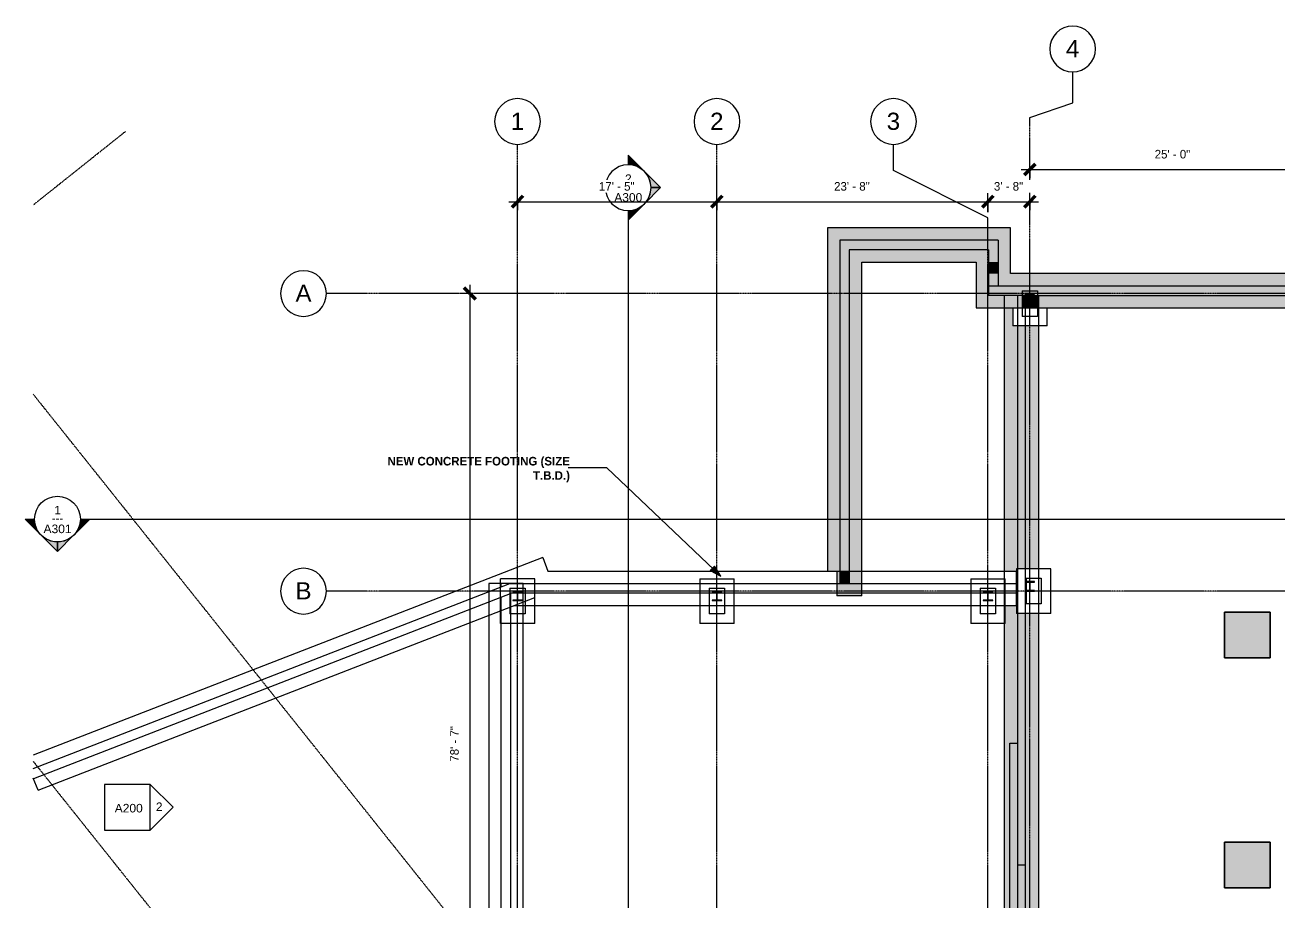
# Model space of a CAD drawing. Header units: inches. Extents: x -4066 to -1326, y 10241 to 12042.
# Drawn here: x -4066 to -2753, y 11124 to 12042 of the extents above; entities that cross this region are included whole.
import ezdxf

# ---------------------------------------------------------------- set-up
doc = ezdxf.new("R2010")
doc.units = ezdxf.units.IN
doc.header["$MEASUREMENT"] = 0
doc.linetypes.add('Double Dash 3_8_', pattern=[1, 0.375, -0.125, 0.125, -0.125, 0.125, -0.125])
doc.linetypes.add('Grid Line 1_2_', pattern=[0.875, 0.5, -0.125, 0.125, -0.125])
for name, color, linetype, lineweight in [('A-ANNO-DIMS', 211, 'Continuous', 9), ('A-ANNO-DIMS-96', 211, 'Continuous', 9), ('C-PROP-LINE', 91, 'Double Dash 3_8_', 9), ('G-ANNO-SYMB', 111, 'Continuous', 9), ('G-ANNO-TEXT', 231, 'Continuous', 9), ('S-COLS', 52, 'Continuous', 13), ('S-FNDN', 32, 'Continuous', 13), ('S-GRID', 1, 'Continuous', 9), ('S-GRID-IDEN', 1, 'Continuous', 9)]:
    doc.layers.add(name, color=color, linetype=linetype, lineweight=lineweight)
doc.styles.add('Arial', font='arial.ttf', dxfattribs={"height": 18})
doc.styles.add('Arial_1', font='arial.ttf', dxfattribs={"height": 9})
doc.styles.add('Century Gothic', font='ufonts.com_century-gothic.ttf', dxfattribs={"height": 9})
doc.styles.add('Century Gothic_B', font='GOTHICB.TTF', dxfattribs={"height": 9})
doc.dimstyles.new('OD__1_16__Tol__', dxfattribs={"dimscale": 12, "dimtxt": 9.397514, "dimasz": 1, "dimexe": 0.75, "dimexo": 0.5, "dimgap": 0.75, "dimtad": 1, "dimdec": 4, "dimrnd": 0.0625, "dimzin": 3, "dimdsep": 46, "dimlunit": 4, "dimtxsty": 'Century Gothic', "dimblk1": 'OBLIQUE', "dimblk2": 'OBLIQUE', "dimsah": 1, "dimcen": 0.09, "dimdle": 0.75, "dimazin": 0, "dimtfac": 1, "dimtdec": 4, "dimtix": 1, "dimtmove": 0, "dimatfit": 3, "dimfxl": 1, "dimtvp": 1, "dimtfill": 1, "dimfrac": 2, "dimtolj": 1, "dimtzin": 0, "dimarcsym": 2})

# ---------------------------------------------------------------- blocks, each defined once
blk = doc.blocks.new('W-Wide Flange-Column - W10X49-1597356-STRUCTURAL SCHEMATIC - 1ST FLOOR')
at = {"layer": 'S-COLS', "lineweight": 9}
h = blk.add_hatch(dxfattribs=at)
h.set_pattern_fill('FP_14', color=256, style=0, pattern_type=2)
h.set_pattern_definition([(45, (3341.203, -11443.53), (-9.503515, 9.503515), []), (45, (3341.203, -11429.13), (-9.503515, 9.503515), [])])
h.paths.add_polyline_path([(5, -5), (5, -4.4), (0.9, -4.4), (0.4, -4.2), (0.2, -3.7), (0.2, 3.7), (0.4, 4.2), (0.9, 4.4), (5, 4.4), (5, 5), (-5, 5), (-5, 4.4), (-0.9, 4.4), (-0.4, 4.2), (-0.2, 3.7), (-0.2, -3.7), (-0.4, -4.2), (-0.9, -4.4), (-5, -4.4), (-5, -5)], flags=0)
for p, q in [((5, 5), (-5, 5)), ((-5, 5), (-5, 4.4)), ((-5, 4.4), (-0.9, 4.4)), ((-0.2, 3.7), (-0.2, -3.7)), ((0.2, -3.7), (0.2, 3.7)), ((0.9, 4.4), (5, 4.4)), ((5, 4.4), (5, 5)), ((-0.9, -4.4), (-5, -4.4)), ((-5, -4.4), (-5, -5)), ((-5, -5), (5, -5)), ((5, -4.4), (0.9, -4.4)), ((5, -5), (5, -4.4))]:
    blk.add_line(p, q, dxfattribs=at)
for centre, start, end in [((-0.9, 3.7), 0, 90), ((0.9, 3.7), 90, 180), ((-0.9, -3.7), 270, 0), ((0.9, -3.7), 180, 270)]:
    blk.add_arc(centre, 0.691, start, end, dxfattribs=at)
blk = doc.blocks.new('W-Wide Flange-Column - W10X49-V7-STRUCTURAL SCHEMATIC - 1ST FLOOR')
at = {"layer": 'S-COLS', "lineweight": 9}
h = blk.add_hatch(dxfattribs=at)
h.set_pattern_fill('FP_15', color=256, style=0, pattern_type=2)
h.set_pattern_definition([(45, (3550.203, -11443.53), (-9.503515, 9.503515), []), (45, (3550.203, -11429.13), (-9.503515, 9.503515), [])])
h.paths.add_polyline_path([(-0.6, -5), (5, -5), (5, -4.4), (0.9, -4.4), (0.4, -4.2), (0.2, -3.7), (0.2, 3.7), (0.4, 4.2), (0.9, 4.4), (5, 4.4), (5, 5), (-5, 5), (-5, 4.4), (-0.9, 4.4), (-0.4, 4.2), (-0.2, 3.7), (-0.2, -3.7), (-0.4, -4.2), (-0.9, -4.4), (-5, -4.4), (-5, -5), (-3.7, -5)], flags=0)
for p, q in [((5, 5), (-5, 5)), ((-5, 5), (-5, 4.4)), ((-5, 4.4), (-0.9, 4.4)), ((-0.2, 3.7), (-0.2, -3.7)), ((0.2, -3.7), (0.2, 3.7)), ((0.9, 4.4), (5, 4.4)), ((5, 4.4), (5, 5)), ((-0.9, -4.4), (-5, -4.4)), ((-5, -4.4), (-5, -5)), ((-5, -5), (5, -5)), ((5, -4.4), (0.9, -4.4)), ((5, -5), (5, -4.4))]:
    blk.add_line(p, q, dxfattribs=at)
for centre, start, end in [((-0.9, 3.7), 0, 90), ((0.9, 3.7), 90, 180), ((-0.9, -3.7), 270, 0), ((0.9, -3.7), 180, 270)]:
    blk.add_arc(centre, 0.691, start, end, dxfattribs=at)
blk = doc.blocks.new('W-Wide Flange-Column - W10X49-V8-STRUCTURAL SCHEMATIC - 1ST FLOOR')
at = {"layer": 'S-COLS', "lineweight": 9}
h = blk.add_hatch(dxfattribs=at)
h.set_pattern_fill('FP_16', color=256, style=0, pattern_type=2)
h.set_pattern_definition([(45, (3057.203, -11443.53), (-9.503515, 9.503515), []), (45, (3057.203, -11429.13), (-9.503515, 9.503515), [])])
h.paths.add_polyline_path([(-5, -5), (5, -5), (5, -4.4), (0.9, -4.4), (0.4, -4.2), (0.2, -3.7), (0.2, 3.7), (0.4, 4.2), (0.9, 4.4), (5, 4.4), (5, 5), (-5, 5), (-5, 4.4), (-0.9, 4.4), (-0.4, 4.2), (-0.2, 3.7), (-0.2, -3.7), (-0.4, -4.2), (-0.9, -4.4), (-5, -4.4)], flags=0)
for p, q in [((5, 5), (-5, 5)), ((-5, 5), (-5, 4.4)), ((-5, 4.4), (-0.9, 4.4)), ((-0.2, 3.7), (-0.2, -3.7)), ((0.2, -3.7), (0.2, 3.7)), ((0.9, 4.4), (5, 4.4)), ((5, 4.4), (5, 5)), ((-0.9, -4.4), (-5, -4.4)), ((-5, -4.4), (-5, -5)), ((-5, -5), (5, -5)), ((5, -4.4), (0.9, -4.4)), ((5, -5), (5, -4.4))]:
    blk.add_line(p, q, dxfattribs=at)
for centre, start, end in [((-0.9, 3.7), 0, 90), ((0.9, 3.7), 90, 180), ((-0.9, -3.7), 270, 0), ((0.9, -3.7), 180, 270)]:
    blk.add_arc(centre, 0.691, start, end, dxfattribs=at)
blk = doc.blocks.new('W-Wide Flange-Column - W10X49-V19-STRUCTURAL SCHEMATIC - 1ST FLOOR')
at = {"layer": 'S-COLS', "lineweight": 9}
h = blk.add_hatch(dxfattribs=at)
h.set_pattern_fill('FP_29', color=256, style=0, pattern_type=2)
h.set_pattern_definition([(45, (3013.203, -11755.405), (-9.503515, 9.503515), []), (45, (3013.203, -11741.005), (-9.503515, 9.503515), [])])
h.paths.add_polyline_path([(5, -5), (5, -4.4), (0.9, -4.4), (0.4, -4.2), (0.2, -3.7), (0.2, 3.7), (0.4, 4.2), (0.9, 4.4), (5, 4.4), (5, 5), (-5, 5), (-5, 4.4), (-0.9, 4.4), (-0.4, 4.2), (-0.2, 3.7), (-0.2, -3.7), (-0.4, -4.2), (-0.9, -4.4), (-5, -4.4), (-5, -5)], flags=0)
for p, q in [((5, 5), (-5, 5)), ((-5, 5), (-5, 4.4)), ((-5, 4.4), (-0.9, 4.4)), ((-0.2, 3.7), (-0.2, -3.7)), ((0.2, -3.7), (0.2, 3.7)), ((0.9, 4.4), (5, 4.4)), ((5, 4.4), (5, 5)), ((-0.9, -4.4), (-5, -4.4)), ((-5, -4.4), (-5, -5)), ((-5, -5), (5, -5)), ((5, -4.4), (0.9, -4.4)), ((5, -5), (5, -4.4))]:
    blk.add_line(p, q, dxfattribs=at)
for centre, start, end in [((-0.9, 3.7), 0, 90), ((0.9, 3.7), 90, 180), ((-0.9, -3.7), 270, 0), ((0.9, -3.7), 180, 270)]:
    blk.add_arc(centre, 0.691, start, end, dxfattribs=at)
blk = doc.blocks.new('W-Wide Flange-Column - W10X49-1600812-STRUCTURAL SCHEMATIC - 1ST FLOOR')
at = {"layer": 'S-COLS', "lineweight": 9}
h = blk.add_hatch(dxfattribs=at)
h.set_pattern_fill('FP_30', color=256, style=0, pattern_type=2)
h.set_pattern_definition([(45, (3013.203, -11453.511), (-9.503515, 9.503515), []), (45, (3013.203, -11439.111), (-9.503515, 9.503515), [])])
h.paths.add_polyline_path([(5, -5), (5, -4.4), (0.9, -4.4), (0.4, -4.2), (0.2, -3.7), (0.2, 3.7), (0.4, 4.2), (0.9, 4.4), (5, 4.4), (5, 5), (-5, 5), (-5, 4.4), (-0.9, 4.4), (-0.4, 4.2), (-0.2, 3.7), (-0.2, -3.7), (-0.4, -4.2), (-0.9, -4.4), (-5, -4.4), (-5, -5), (0.7, -5)], flags=0)
for p, q in [((5, 5), (-5, 5)), ((-5, 5), (-5, 4.4)), ((-5, 4.4), (-0.9, 4.4)), ((-0.2, 3.7), (-0.2, -3.7)), ((0.2, -3.7), (0.2, 3.7)), ((0.9, 4.4), (5, 4.4)), ((5, 4.4), (5, 5)), ((-0.9, -4.4), (-5, -4.4)), ((-5, -4.4), (-5, -5)), ((-5, -5), (5, -5)), ((5, -4.4), (0.9, -4.4)), ((5, -5), (5, -4.4))]:
    blk.add_line(p, q, dxfattribs=at)
for centre, start, end in [((-0.9, 3.7), 0, 90), ((0.9, 3.7), 90, 180), ((-0.9, -3.7), 270, 0), ((0.9, -3.7), 180, 270)]:
    blk.add_arc(centre, 0.691, start, end, dxfattribs=at)
blk = doc.blocks.new('Family - ___-1416994-STRUCTURAL SCHEMATIC - 1ST FLOOR')
at = {"layer": 'C-PROP-LINE'}
blk.add_line((-4057.8, 11270), (-3305.6, 10327.3), dxfattribs=at)
blk = doc.blocks.new('Family - ___-1442676-STRUCTURAL SCHEMATIC - 1ST FLOOR')
at = {"layer": 'C-PROP-LINE'}
for p, q in [((-3961.2, 11930.2), (-4057.8, 11853.2)), ((-4057.8, 11654.8), (-2998.5, 10327.3))]:
    blk.add_line(p, q, dxfattribs=at)
blk = doc.blocks.new('Elevation - Detail Number-151647-STRUCTURAL SCHEMATIC - 1ST FLOOR')
at = {"layer": 'G-ANNO-SYMB'}
for p, q in [((0.25, 0.25), (-0.25, 0.25)), ((-0.25, 0.25), (-0.25, -0.25)), ((0.25, -0.25), (0.25, 0.25)), ((-0.25, -0.25), (0.25, -0.25))]:
    blk.add_line(p, q, dxfattribs=at)
blk = doc.blocks.new('Elevation - Detail Number-151370-STRUCTURAL SCHEMATIC - 1ST FLOOR')
at = {"layer": 'G-ANNO-SYMB'}
for p, q in [((0, 0.25), (-0.25, 0)), ((0.25, 0), (0, 0.25)), ((-0.25, 0), (0.25, 0))]:
    blk.add_line(p, q, dxfattribs=at)
blk = doc.blocks.new('Section - Section Head - Filled-22785-STRUCTURAL SCHEMATIC - 1ST FLOOR')
at = {"layer": 'G-ANNO-SYMB'}
h = blk.add_hatch(color=256, dxfattribs=at)
edge = h.paths.add_edge_path(flags=0)
edge.add_line((-0.427, 0.177), (-0.25, 0.354))
edge.add_line((-0.25, 0.354), (-0.25, 0.25))
edge.add_arc((-0.25, 0), 0.25, 90, 135)
h = blk.add_hatch(color=256, dxfattribs=at)
edge = h.paths.add_edge_path(flags=0)
edge.add_arc((-0.25, 0), 0.25, 45, 90)
edge.add_line((-0.25, 0.25), (-0.25, 0.354))
edge.add_line((-0.25, 0.354), (-0.073, 0.177))
h = blk.add_hatch(color=256, dxfattribs=at)
edge = h.paths.add_edge_path(flags=0)
edge.add_arc((-0.25, 0), 0.25, 137.9216, 180)
edge.add_line((-0.5, 0), (-0.604, 0))
edge.add_line((-0.604, 0), (-0.436, 0.168))
h = blk.add_hatch(color=256, dxfattribs=at)
edge = h.paths.add_edge_path(flags=0)
edge.add_line((-0.064, 0.168), (0.104, 0))
edge.add_line((0.104, 0), (0, 0))
edge.add_arc((-0.25, 0), 0.25, 0, 42.0784)
for p, q in [((-0.25, 0.354), (-0.427, 0.177)), ((-0.25, 0.25), (-0.25, 0.354)), ((-0.073, 0.177), (-0.25, 0.354)), ((-0.25, 0.354), (-0.25, 0.25)), ((-0.436, 0.168), (-0.604, 0)), ((0.104, 0), (-0.064, 0.168)), ((-0.604, 0), (-0.5, 0)), ((0, 0), (0.104, 0))]:
    blk.add_line(p, q, dxfattribs=at)
for start, end in [(360, 180), (137.9216, 180), (90, 135), (45, 90), (0, 42.0784), (180, 360)]:
    blk.add_arc((-0.25, 0), 0.25, start, end, dxfattribs=at)
blk = doc.blocks.new('Grid - Grid Head - Circle-50561-STRUCTURAL SCHEMATIC - 1ST FLOOR')
at = {"layer": 'S-GRID-IDEN'}
for start, end in [(360, 180), (180, 360)]:
    blk.add_arc((0, 0), 0.25, start, end, dxfattribs=at)
blk = doc.blocks.new('DIMBLOCK1-STRUCTURAL SCHEMATIC - 1ST FLOOR')
at = {"layer": 'A-ANNO-DIMS-96'}
for p, q in [((-3022.2, 11890.5), (-2713.2, 11890.5)), ((-3013.2, 11892.9), (-3013.2, 11881.5)), ((-3013.2, 11890.5), (-3013.2, 11892.9)), ((-2713.2, 11892.9), (-2713.2, 11881.5)), ((-2713.2, 11890.5), (-2713.2, 11892.9))]:
    blk.add_line(p, q, dxfattribs=at)
at = {"layer": 'A-ANNO-DIMS-96', "lineweight": 50}
for p, q in [((-3013.2, 11890.5), (-3019.2, 11884.5)), ((-3013.2, 11890.5), (-3007.2, 11896.5)), ((-2713.2, 11890.5), (-2719.2, 11884.5)), ((-2713.2, 11890.5), (-2707.2, 11896.5))]:
    blk.add_line(p, q, dxfattribs=at)
at = {"layer": 'A-ANNO-DIMS-96', "color": 0, "insert": (-2882.4, 11911), "char_height": 9, "width": 46.182, "attachment_point": 1, "line_spacing_factor": 0.984502, "style": 'Century Gothic', "bg_fill": 3, "box_fill_scale": 1.25, "bg_fill_color": 256, "bg_fill_true_color": 13158600, "bg_fill_transparency": 0}
blk.add_mtext('25\' - 0"', dxfattribs=at)
blk = doc.blocks.new('_Oblique')
at = {"color": 0, "linetype": 'ByBlock', "lineweight": -2}
blk.add_line((-0.5, -0.5), (0.5, 0.5), dxfattribs=at)
blk = doc.blocks.new('DIMBLOCK7-STRUCTURAL SCHEMATIC - 1ST FLOOR')
at = {"layer": 'A-ANNO-DIMS-96', "lineweight": 50}
for p, q in [((-3600.3, 11760.4), (-3606.3, 11766.4)), ((-3600.3, 11760.4), (-3594.3, 11754.4)), ((-3600.3, 10817.4), (-3606.3, 10823.4)), ((-3600.3, 10817.4), (-3594.3, 10811.4))]:
    blk.add_line(p, q, dxfattribs=at)
at = {"layer": 'A-ANNO-DIMS-96'}
for p, q in [((-3600.3, 11769.4), (-3600.3, 10817.4)), ((-3597.8, 11760.4), (-3609.3, 11760.4)), ((-3600.3, 11760.4), (-3597.8, 11760.4)), ((-3597.8, 10817.4), (-3609.3, 10817.4)), ((-3600.3, 10817.4), (-3597.8, 10817.4))]:
    blk.add_line(p, q, dxfattribs=at)
at = {"layer": 'A-ANNO-DIMS-96', "color": 0, "insert": (-3620.8, 11269.7), "char_height": 9, "width": 46.182, "attachment_point": 1, "rotation": 90, "line_spacing_factor": 0.984502, "style": 'Century Gothic', "bg_fill": 3, "box_fill_scale": 1.25, "bg_fill_color": 256, "bg_fill_true_color": 13158600, "bg_fill_transparency": 0}
blk.add_mtext('78\' - 7"', dxfattribs=at)
blk = doc.blocks.new('DIMBLOCK9-STRUCTURAL SCHEMATIC - 1ST FLOOR')
at = {"layer": 'A-ANNO-DIMS-96', "lineweight": 50}
for p, q in [((-3550.2, 11856.7), (-3544.2, 11862.7)), ((-3341.2, 11856.7), (-3335.2, 11862.7)), ((-3550.2, 11856.7), (-3556.2, 11850.7)), ((-3341.2, 11856.7), (-3347.2, 11850.7))]:
    blk.add_line(p, q, dxfattribs=at)
at = {"layer": 'A-ANNO-DIMS-96'}
for p, q in [((-3550.2, 11859.2), (-3550.2, 11847.7)), ((-3550.2, 11856.7), (-3550.2, 11859.2)), ((-3341.2, 11859.2), (-3341.2, 11847.7)), ((-3341.2, 11856.7), (-3341.2, 11859.2)), ((-3559.2, 11856.7), (-3341.2, 11856.7))]:
    blk.add_line(p, q, dxfattribs=at)
at = {"layer": 'A-ANNO-DIMS-96', "color": 0, "insert": (-3464.9, 11877.3), "char_height": 9, "width": 46.182, "attachment_point": 1, "line_spacing_factor": 0.984502, "style": 'Century Gothic', "bg_fill": 3, "box_fill_scale": 1.25, "bg_fill_color": 256, "bg_fill_true_color": 13158600, "bg_fill_transparency": 0}
blk.add_mtext('17\' - 5"', dxfattribs=at)
blk = doc.blocks.new('DIMBLOCK10-STRUCTURAL SCHEMATIC - 1ST FLOOR')
at = {"layer": 'A-ANNO-DIMS-96', "lineweight": 50}
for p, q in [((-3341.2, 11856.7), (-3335.2, 11862.7)), ((-3057.2, 11856.7), (-3051.2, 11862.7)), ((-3341.2, 11856.7), (-3347.2, 11850.7)), ((-3057.2, 11856.7), (-3063.2, 11850.7))]:
    blk.add_line(p, q, dxfattribs=at)
at = {"layer": 'A-ANNO-DIMS-96'}
for p, q in [((-3341.2, 11859.2), (-3341.2, 11847.7)), ((-3341.2, 11856.7), (-3341.2, 11859.2)), ((-3057.2, 11845.7), (-3057.2, 11865.7)), ((-3341.2, 11856.7), (-3057.2, 11856.7)), ((-3057.2, 11856.7), (-3057.2, 11845.7))]:
    blk.add_line(p, q, dxfattribs=at)
at = {"layer": 'A-ANNO-DIMS-96', "color": 0, "insert": (-3218.4, 11877.3), "char_height": 9, "width": 46.182, "attachment_point": 1, "line_spacing_factor": 0.984502, "style": 'Century Gothic', "bg_fill": 3, "box_fill_scale": 1.25, "bg_fill_color": 256, "bg_fill_true_color": 13158600, "bg_fill_transparency": 0}
blk.add_mtext('23\' - 8"', dxfattribs=at)
blk = doc.blocks.new('DIMBLOCK11-STRUCTURAL SCHEMATIC - 1ST FLOOR')
at = {"layer": 'A-ANNO-DIMS-96'}
for p, q in [((-3057.2, 11845.7), (-3057.2, 11865.7)), ((-3013.2, 11859.2), (-3013.2, 11847.7)), ((-3013.2, 11856.7), (-3013.2, 11859.2)), ((-3057.2, 11856.7), (-3004.2, 11856.7)), ((-3057.2, 11856.7), (-3057.2, 11845.7))]:
    blk.add_line(p, q, dxfattribs=at)
at = {"layer": 'A-ANNO-DIMS-96', "lineweight": 50}
for p, q in [((-3057.2, 11856.7), (-3051.2, 11862.7)), ((-3013.2, 11856.7), (-3007.2, 11862.7)), ((-3057.2, 11856.7), (-3063.2, 11850.7)), ((-3013.2, 11856.7), (-3019.2, 11850.7))]:
    blk.add_line(p, q, dxfattribs=at)
at = {"layer": 'A-ANNO-DIMS-96', "color": 0, "insert": (-3050.9, 11877.3), "char_height": 9, "width": 37.769, "attachment_point": 1, "line_spacing_factor": 0.984502, "style": 'Century Gothic', "bg_fill": 3, "box_fill_scale": 1.25, "bg_fill_color": 256, "bg_fill_true_color": 13158600, "bg_fill_transparency": 0}
blk.add_mtext('3\' - 8"', dxfattribs=at)

msp = doc.modelspace()

# ---------------------------------------------------------------- hatches: boundary and pattern name
at = {"layer": 'G-ANNO-TEXT'}
msp.add_hatch(color=256, dxfattribs=at).paths.add_polyline_path([(-3337.2518, 11464.07144), (-3343.7299, 11474.67205), (-3348.16231, 11470.01279)], flags=0)
at = {"layer": 'S-FNDN', "transparency": 33554534}
h = msp.add_hatch(color=254, dxfattribs=at)
h.paths.add_polyline_path([(-3215.45325, 11443.39539), (-3189.45325, 11443.39539), (-3189.45325, 11446.39539), (-3215.45325, 11446.39539)], flags=0)
h.paths.add_polyline_path([(-3202.45325, 11456.39539), (-3189.45325, 11456.39539), (-3189.45325, 11806.39539), (-3202.45325, 11806.39539), (-3202.45325, 11462.38291)], flags=0)
h.paths.add_polyline_path([(-3215.45325, 11456.39539), (-3212.45325, 11456.39539), (-3212.45325, 11816.39539), (-3189.45325, 11816.39539), (-3189.45325, 11829.39539), (-3225.45325, 11829.39539), (-3225.45325, 11469.39539), (-3215.45325, 11469.39539), (-3215.45325, 11461.86568)], flags=0)
h = msp.add_hatch(color=7, dxfattribs=at)
h.paths.add_polyline_path([(-3087.76751, 11793.39539), (-3056.58153, 11793.39539), (-3056.58153, 11806.39539), (-3189.45325, 11806.39539), (-3189.45325, 11793.39539)], flags=0)
h.paths.add_polyline_path([(-3069.58153, 11816.39539), (-3046.58153, 11816.39539), (-3046.58153, 11829.39539), (-3189.45325, 11829.39539), (-3189.45325, 11816.39539), (-3087.76751, 11816.39539)], flags=0)
at = {"layer": 'S-FNDN', "lineweight": 9, "transparency": 33554534}
h = msp.add_hatch(color=254, dxfattribs=at)
h.paths.add_polyline_path([(-3056.58153, 11781.39539), (-3056.58153, 11793.39539), (-3069.58153, 11793.39539), (-3069.58153, 11781.39539)], flags=0)
h.paths.add_polyline_path([(-3033.58153, 11781.39539), (-3033.58153, 11829.39539), (-3046.58153, 11829.39539), (-3046.58153, 11781.39539)], flags=0)
at = {"layer": 'S-FNDN', "transparency": 33554534}
for color, points in [(254, [(-3212.45325, 11469.39539), (-3202.45325, 11469.39539), (-3202.45325, 11806.39539), (-3189.45325, 11806.39539), (-3189.45325, 11816.39539), (-3212.45325, 11816.39539), (-3212.45325, 11506.78001)]), (7, [(-3056.58153, 11793.39539), (-3046.58153, 11793.39539), (-3046.58153, 11816.39539), (-3189.45325, 11816.39539), (-3189.45325, 11806.39539), (-3056.58153, 11806.39539), (-3056.58153, 11802.62616)]), (254, [(-2421.20326, 11758.39539), (-2421.20326, 11763.39539), (-2405.20326, 11763.39539), (-2405.20326, 11758.39539), (-2121.20326, 11758.39539), (-2121.20326, 11763.39539), (-2105.20326, 11763.39539), (-2105.20326, 11758.39539), (-1821.20326, 11758.39539), (-1821.20326, 11763.39539), (-1805.20326, 11763.39539), (-1805.20326, 11758.39539), (-1625.20326, 11758.39539), (-1625.20326, 11763.39539), (-1609.20326, 11763.39539), (-1609.20326, 11758.39539), (-1599.64075, 11758.39539), (-1599.64075, 11768.39539), (-3046.58153, 11768.39539), (-3046.58153, 11781.39539), (-3056.58153, 11781.39539), (-3056.58153, 11758.39539), (-3021.20326, 11758.39539), (-3021.20326, 11763.39539), (-3005.20326, 11763.39539), (-3005.20326, 11758.39539), (-2721.20326, 11758.39539), (-2721.20326, 11763.39539), (-2705.20326, 11763.39539), (-2705.20326, 11758.39539), (-2431.20326, 11758.39539)]), (254, [(-3021.20326, 11745.39539), (-3018.20325, 11745.39539), (-3018.20325, 11758.39539), (-3021.20326, 11758.39539), (-3021.20326, 11750.12902)]), (254, [(-3005.20326, 11754.7757), (-3005.20326, 11758.39539), (-3009.06208, 11758.39539)]), (254, [(-3202.45325, 11456.39539), (-3202.45325, 11469.39539), (-3212.45325, 11469.39539), (-3212.45325, 11456.39539)]), (254, [(-3189.45325, 11446.39539), (-3189.45325, 11456.39539), (-3215.45325, 11456.39539), (-3215.45325, 11446.39539), (-3192.45325, 11446.39539)]), (254, [(-2761.20325, 11378.39539), (-2761.20325, 11426.39539), (-2809.20325, 11426.39539), (-2809.20325, 11378.39539), (-2764.43351, 11378.39539)]), (254, [(-2809.20325, 11137.39539), (-2761.20325, 11137.39539), (-2761.20325, 11185.39539), (-2809.20325, 11185.39539), (-2809.20325, 11161.39539)])]:
    msp.add_hatch(color=color, dxfattribs=at).paths.add_polyline_path(points, flags=0)
at = {"layer": 'S-FNDN', "lineweight": 9, "transparency": 33554534}
msp.add_hatch(color=254, dxfattribs=at).paths.add_polyline_path([(-3046.58153, 11781.39539), (-3046.58153, 11793.39539), (-3056.58153, 11793.39539), (-3056.58153, 11781.39539), (-3050.91487, 11781.39539)], flags=0)
at = {"layer": 'S-FNDN', "transparency": 33554534}
h = msp.add_hatch(color=254, dxfattribs=at)
h.paths.add_polyline_path([(-3069.58153, 11745.39539), (-3040.20325, 11745.39539), (-3040.20325, 11758.39539), (-3056.58153, 11758.39539), (-3056.58153, 11781.39539), (-3069.58153, 11781.39539), (-3069.58153, 11768.39539)], flags=0)
h.paths.add_polyline_path([(-2395.20326, 11745.39539), (-2121.20326, 11745.39539), (-2121.20326, 11758.39539), (-2405.20326, 11758.39539), (-2405.20326, 11745.39539)], flags=0)
h.paths.add_polyline_path([(-2431.20326, 11745.39539), (-2421.20326, 11745.39539), (-2421.20326, 11758.39539), (-2705.20326, 11758.39539), (-2705.20326, 11745.39539), (-2441.09951, 11745.39539)], flags=0)
h.paths.add_polyline_path([(-3004.20325, 11745.39539), (-2721.20326, 11745.39539), (-2721.20326, 11758.39539), (-3004.20325, 11758.39539), (-3004.20325, 11753.83766)], flags=0)
h.paths.add_polyline_path([(-1821.20326, 11745.39539), (-1821.20326, 11758.39539), (-2105.20326, 11758.39539), (-2105.20326, 11745.39539), (-1831.20326, 11745.39539)], flags=0)
h.paths.add_polyline_path([(-1805.20326, 11745.39539), (-1625.20326, 11745.39539), (-1625.20326, 11758.39539), (-1805.20326, 11758.39539), (-1805.20326, 11749.31581)], flags=0)
h.paths.add_polyline_path([(-1599.64075, 11745.39539), (-1599.64075, 11758.39539), (-1609.20326, 11758.39539), (-1609.20326, 11745.39539)], flags=0)
h.paths.add_polyline_path([(-2441.09951, 11768.39539), (-1599.64075, 11768.39539), (-1599.64075, 11774.14539), (-1592.45325, 11774.14539), (-1592.45325, 11781.39539), (-3046.58153, 11781.39539), (-3046.58153, 11768.39539), (-2695.20326, 11768.39539)], flags=0)
h = msp.add_hatch(color=254, dxfattribs=at)
h.paths.add_polyline_path([(-3005.20326, 11745.39539), (-3004.20325, 11745.39539), (-3004.20325, 11758.39539), (-3005.20326, 11758.39539), (-3005.20326, 11754.7757)], flags=0)
h.paths.add_polyline_path([(-3040.20325, 11745.39539), (-3026.20325, 11745.39539), (-3026.20325, 11758.39539), (-3040.20325, 11758.39539)], flags=0)
h.paths.add_polyline_path([(-1592.45325, 11745.39539), (-1592.45325, 11758.39539), (-1599.64075, 11758.39539), (-1599.64075, 11745.39539), (-1599.20326, 11745.39539)], flags=0)
h.paths.add_polyline_path([(-1599.20326, 11768.39539), (-1592.45325, 11768.39539), (-1592.45325, 11774.14539), (-1599.64075, 11774.14539), (-1599.64075, 11768.39539)], flags=0)
h = msp.add_hatch(color=254, dxfattribs=at)
h.paths.add_polyline_path([(-3026.20325, 11745.39539), (-3021.20326, 11745.39539), (-3021.20326, 11758.39539), (-3026.20325, 11758.39539)], flags=0)
h.paths.add_polyline_path([(-1599.20326, 11758.39539), (-1592.45325, 11758.39539), (-1592.45325, 11768.39539), (-1599.64075, 11768.39539), (-1599.64075, 11758.39539)], flags=0)
h = msp.add_hatch(color=254, dxfattribs=at)
h.paths.add_polyline_path([(-3009.06208, 11758.39539), (-3010.59871, 11759.8368), (-3012.34193, 11759.8368), (-3012.83082, 11759.63429), (-3013.03333, 11759.14539), (-3013.03333, 11758.39539), (-3012.34193, 11758.39539)], flags=0)
h.paths.add_polyline_path([(-3021.20326, 11758.39539), (-3013.37318, 11758.39539), (-3013.37318, 11759.14539), (-3013.57568, 11759.63429), (-3014.06458, 11759.8368), (-3018.20325, 11759.8368), (-3018.20325, 11760.39539), (-3011.19421, 11760.39539), (-3014.3924, 11763.39539), (-3021.20326, 11763.39539), (-3021.20326, 11759.8368)], flags=0)
h.paths.add_polyline_path([(-1609.20326, 11758.39539), (-1609.20326, 11763.39539), (-1613.82825, 11763.39539), (-1617.39075, 11760.39539), (-1612.20325, 11760.39539), (-1612.20325, 11759.8368), (-1616.34193, 11759.8368), (-1616.83082, 11759.63429), (-1617.03333, 11759.14539), (-1617.03333, 11758.39539), (-1612.20325, 11758.39539)], flags=0)
h.paths.add_polyline_path([(-1619.76576, 11758.39539), (-1617.37318, 11758.39539), (-1617.37318, 11759.14539), (-1617.57568, 11759.63429), (-1618.06458, 11759.82796), (-1618.87513, 11759.14539)], flags=0)
h = msp.add_hatch(color=254, dxfattribs=at)
h.paths.add_polyline_path([(-3005.20326, 11745.39539), (-3005.20326, 11754.7757), (-3009.06208, 11758.39539), (-3013.03333, 11758.39539), (-3013.03333, 11751.66492), (-3012.83082, 11751.17602), (-3012.34193, 11750.97352), (-3008.20325, 11750.97352), (-3008.20325, 11750.41492), (-3018.20325, 11750.41492), (-3018.20325, 11745.39539), (-3008.20325, 11745.39539)], flags=0)
h.paths.add_polyline_path([(-3014.06458, 11750.97352), (-3013.57568, 11751.17602), (-3013.37318, 11751.66492), (-3013.37318, 11758.39539), (-3018.20325, 11758.39539), (-3018.20325, 11750.97352)], flags=0)
h = msp.add_hatch(color=254, dxfattribs=at)
h.paths.add_polyline_path([(-2118.20325, 11758.39539), (-2113.37318, 11758.39539), (-2113.37318, 11759.14539), (-2113.57568, 11759.63429), (-2114.06458, 11759.8368), (-2118.20325, 11759.8368), (-2118.20325, 11760.39539), (-2108.20325, 11760.39539), (-2108.20325, 11759.8368), (-2112.34193, 11759.8368), (-2112.83082, 11759.63429), (-2113.03333, 11759.14539), (-2113.03333, 11758.39539), (-2105.20326, 11758.40068), (-2105.20326, 11763.39539), (-2121.20326, 11763.39539), (-2121.20326, 11758.39539)], flags=0)
h.paths.add_polyline_path([(-3008.20325, 11758.39539), (-3005.20326, 11758.39539), (-3005.20326, 11763.39539), (-3014.3924, 11763.39539), (-3011.19421, 11760.39539), (-3008.20325, 11760.39539), (-3008.20325, 11759.8368), (-3010.59871, 11759.8368), (-3009.06208, 11758.39539)], flags=0)
h.paths.add_polyline_path([(-2721.20326, 11758.39539), (-2713.37318, 11758.39539), (-2713.37318, 11759.14539), (-2713.57568, 11759.63429), (-2714.06458, 11759.8368), (-2718.20325, 11759.8368), (-2718.20325, 11760.39539), (-2708.20325, 11760.39539), (-2708.20325, 11759.8368), (-2712.34193, 11759.8368), (-2712.83082, 11759.63429), (-2713.03333, 11759.14539), (-2713.03333, 11758.39539), (-2705.20326, 11758.39539), (-2705.20326, 11763.39539), (-2721.20326, 11763.39539), (-2721.20326, 11759.8368)], flags=0)
h.paths.add_polyline_path([(-1619.76576, 11758.39539), (-1618.06458, 11759.8368), (-1622.20325, 11759.8368), (-1622.20325, 11760.39539), (-1617.39075, 11760.39539), (-1613.82825, 11763.39539), (-1625.20326, 11763.39539), (-1625.20326, 11758.39539), (-1622.20325, 11758.39539)], flags=0)
h.paths.add_polyline_path([(-2421.20326, 11758.39539), (-2413.37318, 11758.39539), (-2413.37318, 11759.14539), (-2413.57568, 11759.63429), (-2414.06458, 11759.8368), (-2418.20325, 11759.8368), (-2418.20325, 11760.39539), (-2408.20325, 11760.39539), (-2408.20325, 11759.8368), (-2412.34193, 11759.8368), (-2412.83082, 11759.63429), (-2413.03333, 11759.14539), (-2413.03333, 11758.39539), (-2405.20326, 11758.39539), (-2405.20326, 11763.39539), (-2421.20326, 11763.39539), (-2421.20326, 11759.8368)], flags=0)
h.paths.add_polyline_path([(-1821.20326, 11758.39539), (-1813.37318, 11758.39539), (-1813.37318, 11759.14539), (-1813.57568, 11759.63429), (-1814.06458, 11759.8368), (-1818.20325, 11759.8368), (-1818.20325, 11760.39539), (-1808.20325, 11760.39539), (-1808.20325, 11759.8368), (-1812.34193, 11759.8368), (-1812.83082, 11759.63429), (-1813.03333, 11759.14539), (-1813.03333, 11758.39539), (-1805.20326, 11758.39539), (-1805.20326, 11763.39539), (-1821.20326, 11763.39539), (-1821.20326, 11759.8368)], flags=0)
h = msp.add_hatch(color=7, dxfattribs=at)
h.paths.add_polyline_path([(-3004.20325, 11161.39539), (-3004.20325, 11425.08053), (-3018.20325, 11425.08053), (-3018.20325, 11161.39539)], flags=0)
h.paths.add_polyline_path([(-3040.20325, 11161.39539), (-3034.20325, 11161.39539), (-3034.20325, 11289.20789), (-3026.20325, 11289.20789), (-3026.20325, 11425.08053), (-3027.20326, 11425.08053), (-3027.20326, 11433.39539), (-3039.20326, 11433.39539), (-3039.20326, 11414.64066), (-3040.20325, 11414.64066), (-3040.20325, 11289.20789)], flags=0)
h.paths.add_polyline_path([(-3027.20326, 11469.39539), (-3027.20326, 11471.96025), (-3026.20325, 11471.96025), (-3026.20325, 11726.51566), (-3031.20326, 11726.51566), (-3031.20326, 11745.39539), (-3040.20325, 11745.39539), (-3040.20325, 11469.39539)], flags=0)
h.paths.add_polyline_path([(-3017.20326, 11471.96025), (-3004.20325, 11471.96025), (-3004.20325, 11726.51566), (-3018.20325, 11726.51566), (-3018.20325, 11471.96025)], flags=0)
h = msp.add_hatch(color=7, dxfattribs=at)
h.paths.add_polyline_path([(-3034.20325, 11161.39539), (-3018.20325, 11161.39539), (-3018.20325, 11425.08053), (-3026.20325, 11425.08053), (-3026.20325, 11289.20789), (-3034.20325, 11289.20789)], flags=0)
h.paths.add_polyline_path([(-3026.20325, 11471.96025), (-3018.20325, 11471.96025), (-3018.20325, 11726.51566), (-3026.20325, 11726.51566), (-3026.20325, 11479.41356)], flags=0)
h = msp.add_hatch(color=7, dxfattribs=at)
h.paths.add_polyline_path([(-3039.20326, 10832.39539), (-3034.20325, 10832.39539), (-3034.20325, 11161.39539), (-3040.20325, 11161.39539), (-3040.20325, 10851.58958), (-3039.20326, 10851.58958), (-3039.20326, 10836.56206)], flags=0)
h.paths.add_polyline_path([(-3017.20326, 10851.58958), (-3004.20325, 10851.58958), (-3004.20325, 11161.39539), (-3018.20325, 11161.39539), (-3018.20325, 10851.58958)], flags=0)
h = msp.add_hatch(color=7, dxfattribs=at)
h.paths.add_polyline_path([(-3027.20326, 10807.39539), (-3027.20326, 10814.39539), (-3034.20325, 10814.39539), (-3034.17831, 10807.39539), (-3033.82825, 10807.39539)], flags=0)
h.paths.add_polyline_path([(-3034.20325, 10819.39539), (-3027.20326, 10819.39539), (-3027.20326, 10851.58958), (-3018.20325, 10851.58958), (-3018.20325, 11161.39539), (-3034.20325, 11161.39539), (-3034.20325, 10828.22731)], flags=0)

# ---------------------------------------------------------------- linework, layer by layer
at = {"layer": 'G-ANNO-SYMB'}
for p, q in [((-3434.23256, 11847.41172), (-3434.23256, 10300.08503)), ((-4008.43211, 11523.97754), (-1530.35451, 11523.97754))]:
    msp.add_line(p, q, dxfattribs=at)
at = {"layer": 'G-ANNO-TEXT'}
for p, q in [((-3456.69475, 11577.69877), (-3497.02529, 11577.69877)), ((-3337.2518, 11464.07144), (-3456.69475, 11577.69877)), ((-3343.7299, 11474.67205), (-3348.16231, 11470.01279)), ((-3348.16231, 11470.01279), (-3337.2518, 11464.07144)), ((-3337.2518, 11464.07144), (-3343.7299, 11474.67205))]:
    msp.add_line(p, q, dxfattribs=at)
at = {"layer": 'S-FNDN', "lineweight": 9}
for p, q in [((-3225.45325, 11829.39539), (-3225.45325, 11469.39539)), ((-3033.58153, 11829.39539), (-3225.45325, 11829.39539)), ((-3033.58153, 11781.39539), (-3033.58153, 11829.39539)), ((-3212.45325, 11816.39539), (-3212.45325, 11456.39539)), ((-3046.58153, 11816.39539), (-3212.45325, 11816.39539)), ((-3202.45325, 11806.39539), (-3202.45325, 11456.39539)), ((-3056.58153, 11806.39539), (-3202.45325, 11806.39539)), ((-3056.58153, 11806.39539), (-3056.58153, 11758.39539)), ((-3046.58153, 11816.39539), (-3046.58153, 11768.39539)), ((-3189.45325, 11443.39539), (-3189.45325, 11793.39539)), ((-3189.45325, 11793.39539), (-3069.58153, 11793.39539)), ((-3069.58153, 11793.39539), (-3069.58153, 11745.39539)), ((-1592.45325, 11781.39539), (-3033.58153, 11781.39539)), ((-3056.58153, 11768.39539), (-1592.45325, 11768.39539)), ((-3013.37318, 11758.39539), (-3056.58153, 11758.39539)), ((-3040.20325, 11758.39539), (-3040.20325, 10832.39539)), ((-3026.20325, 11758.39539), (-3026.20325, 10806.22147)), ((-3021.20326, 11763.39539), (-3021.20326, 11736.51566)), ((-3021.20326, 11763.39539), (-3005.20326, 11763.39539)), ((-3018.20325, 11758.39539), (-3018.20325, 10807.39539)), ((-3018.20325, 11758.39539), (-3018.20325, 11750.97352)), ((-3013.03333, 11758.39539), (-2713.37318, 11758.39539)), ((-3005.20326, 11763.39539), (-3005.20326, 11736.51566)), ((-3004.20325, 11758.39539), (-3004.20325, 10807.39539)), ((-3069.58153, 11745.39539), (-2995.20326, 11745.39539)), ((-3031.20326, 11745.39539), (-3031.20326, 11726.51566)), ((-3005.20326, 11745.39539), (-2121.20326, 11745.39539)), ((-2995.20326, 11726.51566), (-2995.20326, 11745.39539)), ((-3005.20326, 11736.51566), (-3021.20326, 11736.51566)), ((-2995.20326, 11726.51566), (-3031.20326, 11726.51566)), ((-3523.8497, 11483.67315), (-4057.76951, 11276.37145)), ((-3523.8497, 11483.67315), (-3518.30617, 11469.39539)), ((-3518.30617, 11469.39539), (-3026.20325, 11469.39539)), ((-3215.45325, 11469.39539), (-3215.45325, 11443.39539)), ((-2991.20326, 11471.96025), (-3027.20326, 11471.96025)), ((-3027.20326, 11471.96025), (-3027.20326, 11469.39539)), ((-3027.20326, 11433.42989), (-3027.20326, 11469.3556)), ((-2991.20326, 11425.08053), (-2991.20326, 11471.96025)), ((-4057.76951, 11262.42596), (-3558.18789, 11456.39539)), ((-3544.20325, 11456.52039), (-3580.20325, 11456.52039)), ((-3580.20325, 11456.52039), (-3580.20325, 11051.13562)), ((-3532.20326, 11461.52039), (-3568.20326, 11461.52039)), ((-3568.20326, 11414.64066), (-3568.20326, 11461.52039)), ((-3567.20325, 11452.89505), (-3567.20325, 11456.52039)), ((-3558.20326, 11451.52039), (-3558.20326, 11424.64066)), ((-3558.20326, 11451.52039), (-3542.20326, 11451.52039)), ((-3558.18789, 11456.39539), (-3026.20325, 11456.39539)), ((-3557.20325, 11456.39539), (-3557.20325, 11456.52039)), ((-3544.20325, 11087.13562), (-3544.20325, 11456.52039)), ((-3542.20326, 11451.52039), (-3542.20326, 11424.64066)), ((-3532.20326, 11414.64066), (-3532.20326, 11461.52039)), ((-3359.20326, 11461.52039), (-3323.20326, 11461.52039)), ((-3359.20326, 11461.52039), (-3359.20326, 11414.64066)), ((-3349.20326, 11451.52039), (-3349.20326, 11424.64066)), ((-3349.20326, 11451.52039), (-3333.20326, 11451.52039)), ((-3333.20326, 11451.52039), (-3333.20326, 11424.64066)), ((-3323.20326, 11414.64066), (-3323.20326, 11461.52039)), ((-3075.20326, 11461.52039), (-3039.20326, 11461.52039)), ((-3075.20326, 11461.52039), (-3075.20326, 11414.64066)), ((-3065.20326, 11451.52039), (-3065.20326, 11424.64066)), ((-3065.20326, 11451.52039), (-3049.20326, 11451.52039)), ((-3049.20326, 11451.52039), (-3049.20326, 11424.64066)), ((-3039.20326, 11414.64066), (-3039.20326, 11461.52039)), ((-3017.20326, 11461.96025), (-3017.20326, 11458.50086)), ((-3017.20326, 11461.96025), (-3001.20326, 11461.96025)), ((-3017.20326, 11457.94227), (-3017.20326, 11449.07898)), ((-3001.20326, 11461.96025), (-3001.20326, 11435.08053)), ((-3556.31469, 11446.39539), (-4057.49503, 11251.80523)), ((-4052.78981, 11239.68662), (-3532.20326, 11441.8115)), ((-3567.20325, 11064.13562), (-3567.20325, 11442.16775)), ((-3557.20325, 11074.13562), (-3557.20325, 11446.39539)), ((-3550.37318, 11446.39539), (-3557.20325, 11446.39539)), ((-3341.37318, 11446.39539), (-3550.03333, 11446.39539)), ((-3057.37318, 11446.39539), (-3341.03333, 11446.39539)), ((-3189.45325, 11443.39539), (-3215.45325, 11443.39539)), ((-3026.20325, 11446.39539), (-3057.03333, 11446.39539)), ((-3017.20326, 11448.52039), (-3017.20326, 11435.08053)), ((-3542.20326, 11424.64066), (-3558.20326, 11424.64066)), ((-3553.87953, 11433.39539), (-3359.20326, 11433.39539)), ((-3359.20326, 11433.39539), (-3040.20325, 11433.39539)), ((-3359.20326, 11433.39539), (-3026.20325, 11433.39539)), ((-3333.20326, 11424.64066), (-3349.20326, 11424.64066)), ((-3049.20326, 11424.64066), (-3065.20326, 11424.64066)), ((-3027.20326, 11433.39539), (-3027.20326, 11425.08053)), ((-2991.20326, 11425.08053), (-3027.20326, 11425.08053)), ((-3001.20326, 11435.08053), (-3017.20326, 11435.08053)), ((-2761.20325, 11426.39539), (-2809.20325, 11426.39539)), ((-2809.20325, 11426.39539), (-2809.20325, 11378.39539)), ((-2809.20325, 11378.39539), (-2809.20325, 11426.39539)), ((-2809.20325, 11426.39539), (-2761.20325, 11426.39539)), ((-2761.20325, 11378.39539), (-2761.20325, 11426.39539)), ((-2761.20325, 11426.39539), (-2761.20325, 11378.39539)), ((-3532.20326, 11414.64066), (-3568.20326, 11414.64066)), ((-3323.20326, 11414.64066), (-3359.20326, 11414.64066)), ((-3039.20326, 11414.64066), (-3075.20326, 11414.64066)), ((-2809.20325, 11378.39539), (-2761.20325, 11378.39539)), ((-2761.20325, 11378.39539), (-2809.20325, 11378.39539)), ((-3034.20325, 10805.9311), (-3034.20325, 11289.20789)), ((-3034.20325, 11289.20789), (-3026.20325, 11289.20789)), ((-4052.78981, 11239.68662), (-4057.76951, 11252.51217)), ((-2761.20325, 11185.39539), (-2809.20325, 11185.39539)), ((-2809.20325, 11185.39539), (-2809.20325, 11137.39539)), ((-2809.20325, 11137.39539), (-2809.20325, 11185.39539)), ((-2809.20325, 11185.39539), (-2761.20325, 11185.39539)), ((-2761.20325, 11137.39539), (-2761.20325, 11185.39539)), ((-2761.20325, 11185.39539), (-2761.20325, 11137.39539)), ((-3026.20325, 11161.39539), (-3018.20325, 11161.39539)), ((-2809.20325, 11137.39539), (-2761.20325, 11137.39539)), ((-2761.20325, 11137.39539), (-2809.20325, 11137.39539))]:
    msp.add_line(p, q, dxfattribs=at)
at = {"layer": 'S-GRID'}
for p, q in [((-2968.35155, 11960.46258), (-2968.35155, 11992.79346)), ((-3013.20325, 11944.79346), (-2968.35155, 11960.46258)), ((-3156.07843, 11889.51655), (-3156.07843, 11916.7122)), ((-3057.20325, 11839.73522), (-3156.07843, 11889.51655))]:
    msp.add_line(p, q, dxfattribs=at)
at = {"layer": 'S-GRID', "linetype": 'Grid Line 1_2_'}
for p, q in [((-3013.20325, 10769.69706), (-3013.20325, 11944.79346)), ((-3550.20325, 10413.09146), (-3550.20325, 11916.7122)), ((-3341.20325, 10413.09146), (-3341.20325, 11916.7122)), ((-3057.20325, 10413.09146), (-3057.20325, 11839.73522)), ((-1374.37747, 11760.39539), (-3750.49332, 11760.39539))]:
    msp.add_line(p, q, dxfattribs=at)

# ---------------------------------------------------------------- block references
at = {"layer": 'C-PROP-LINE'}
for name in ['Family - ___-1442676-STRUCTURAL SCHEMATIC - 1ST FLOOR', 'Family - ___-1416994-STRUCTURAL SCHEMATIC - 1ST FLOOR']:
    msp.add_blockref(name, (0, 0), dxfattribs=at)
at = {"layer": 'G-ANNO-SYMB', "xscale": 95.99999999999994, "yscale": 95.99999999999994, "zscale": 95.99999999999994, "rotation": 269.9999999999996}
msp.add_blockref('Section - Section Head - Filled-22785-STRUCTURAL SCHEMATIC - 1ST FLOOR', (-3434.23256, 11847.41172), dxfattribs=at)
at = {"layer": 'G-ANNO-SYMB', "extrusion": (0, 0, -1), "xscale": 95.99999999999994, "yscale": 95.99999999999994, "zscale": 95.99999999999994}
for name, p, rotation in [('Section - Section Head - Filled-22785-STRUCTURAL SCHEMATIC - 1ST FLOOR', (4008.43211, 11523.97754), 180), ('Elevation - Detail Number-151370-STRUCTURAL SCHEMATIC - 1ST FLOOR', (3935.11153, 11221.89639), 90.00000000000001)]:
    msp.add_blockref(name, p, dxfattribs=dict(at, rotation=rotation))
at = {"layer": 'G-ANNO-SYMB', "xscale": 95.99999999999994, "yscale": 95.99999999999994, "zscale": 95.99999999999994}
msp.add_blockref('Elevation - Detail Number-151647-STRUCTURAL SCHEMATIC - 1ST FLOOR', (-3959.11153, 11221.89639), dxfattribs=at)
at = {"layer": 'S-COLS', "lineweight": 9}
for name, p in [('W-Wide Flange-Column - W10X49-V19-STRUCTURAL SCHEMATIC - 1ST FLOOR', (-3013.20325, 11755.40516)), ('W-Wide Flange-Column - W10X49-1600812-STRUCTURAL SCHEMATIC - 1ST FLOOR', (-3013.20325, 11453.51062)), ('W-Wide Flange-Column - W10X49-V7-STRUCTURAL SCHEMATIC - 1ST FLOOR', (-3550.20325, 11443.53016)), ('W-Wide Flange-Column - W10X49-1597356-STRUCTURAL SCHEMATIC - 1ST FLOOR', (-3341.20325, 11443.53016)), ('W-Wide Flange-Column - W10X49-V8-STRUCTURAL SCHEMATIC - 1ST FLOOR', (-3057.20325, 11443.53016))]:
    msp.add_blockref(name, p, dxfattribs=at)
at = {"layer": 'S-GRID-IDEN', "xscale": 95.99999999999994, "yscale": 95.99999999999994, "zscale": 95.99999999999994}
for p in [(-2968.35155, 12016.79346), (-3550.20325, 11940.7122), (-3341.20325, 11940.7122), (-3156.07843, 11940.7122)]:
    msp.add_blockref('Grid - Grid Head - Circle-50561-STRUCTURAL SCHEMATIC - 1ST FLOOR', p, dxfattribs=at)
at = {"layer": 'S-GRID-IDEN', "xscale": 95.99999999999994, "yscale": 95.99999999999994, "zscale": 95.99999999999994, "rotation": 89.9999999999996}
for p in [(-3774.49332, 11760.39539), (-3774.49332, 11448.39539)]:
    msp.add_blockref('Grid - Grid Head - Circle-50561-STRUCTURAL SCHEMATIC - 1ST FLOOR', p, dxfattribs=at)

# ---------------------------------------------------------------- texts
at = {"layer": 'G-ANNO-SYMB', "char_height": 9, "attachment_point": 1}
for s, insert, width, style in [('2', (-3437.55354, 11885.32035), 8.484, 'Arial_1'), ('---', (-3440.20485, 11876.81366), 15.453, 'Century Gothic'), ('A300', (-3448.79763, 11865.68411), 35.754, 'Arial_1'), ('1', (-4035.75308, 11537.88618), 8.484, 'Arial_1'), ('A301', (-4046.99718, 11518.24994), 35.754, 'Arial_1'), ('---', (-4038.4044, 11529.37949), 15.453, 'Century Gothic'), ('A200', (-3972.3864, 11225.44933), 35.754, 'Arial_1'), ('2', (-3929.28414, 11226.92107), 8.484, 'Arial_1')]:
    msp.add_mtext(s, dxfattribs=dict(at, insert=insert, width=width, style=style))
at = {"layer": 'G-ANNO-TEXT', "char_height": 9, "attachment_point": 1, "style": 'Century Gothic_B'}
for s, insert, width in [('NEW CONCRETE FOOTING (SIZE', (-3686.5308, 11589.20349), 229.674), ('T.B.D.)', (-3534.0308, 11574.20349), 44.844)]:
    msp.add_mtext(s, dxfattribs=dict(at, insert=insert, width=width))
at = {"layer": 'S-GRID-IDEN', "char_height": 18, "attachment_point": 1, "style": 'Arial'}
for s, insert, width in [('4', (-2975.48057, 12026.0814), 16.968), ('1', (-3557.33228, 11950.00014), 16.968), ('2', (-3348.33228, 11950.00014), 16.968), ('3', (-3163.20745, 11950.00014), 16.968), ('A', (-3782.89976, 11769.77621), 20.301), ('B', (-3782.89976, 11457.77621), 20.301)]:
    msp.add_mtext(s, dxfattribs=dict(at, insert=insert, width=width))

# ---------------------------------------------------------------- next in the draw order: dimensions: what is measured, and where the dimension line sits
at = {"layer": 'A-ANNO-DIMS'}
for base, p1, p2, override, picture, middle in [((-2713.20325, 11890.45051), (-3013.20325, 11898.93579), (-2713.20325, 11898.93579), {"dimpost": '<>', "dimfxl": 300}, 'DIMBLOCK1-STRUCTURAL SCHEMATIC - 1ST FLOOR', (-2863.20325, 11904.17689)), ((-3341.20325, 11856.73437), (-3550.20325, 11865.21965), (-3341.20325, 11865.21965), {"dimpost": '<>', "dimfxl": 209}, 'DIMBLOCK9-STRUCTURAL SCHEMATIC - 1ST FLOOR', (-3445.70325, 11870.34756))]:
    dim = msp.add_linear_dim(base=base, p1=p1, p2=p2, dimstyle='OD__1_16__Tol__', override=override, dxfattribs=at)
    dim.commit()
    dim.dimension.update_dxf_attribs({"geometry": picture, "text_midpoint": middle})
dim = msp.add_linear_dim(base=(-3600.29039, 10817.39539), p1=(-3591.80511, 11760.39539), p2=(-3591.80511, 10817.39539), angle=90, dimstyle='OD__1_16__Tol__', override={"dimpost": '<>', "dimfxl": 943.000001}, dxfattribs=at)
dim.commit()
dim.dimension.update_dxf_attribs({"geometry": 'DIMBLOCK7-STRUCTURAL SCHEMATIC - 1ST FLOOR', "text_midpoint": (-3614.01676, 11288.89539)})

# ---------------------------------------------------------------- next in the draw order: linework, layer by layer
at = {"layer": 'S-GRID', "linetype": 'Grid Line 1_2_'}
msp.add_line((-1374.37747, 11448.39539), (-3750.49332, 11448.39539), dxfattribs=at)

# ---------------------------------------------------------------- next in the draw order: dimensions: what is measured, and where the dimension line sits
at = {"layer": 'A-ANNO-DIMS'}
dim = msp.add_linear_dim(base=(-3057.20325, 11856.73437), p1=(-3341.20325, 11865.21965), p2=(-3057.20325, 11839.73522), dimstyle='OD__1_16__Tol__', override={"dimpost": '<>', "dimfxl": 285.141116}, dxfattribs=at)
dim.commit()
dim.dimension.update_dxf_attribs({"geometry": 'DIMBLOCK10-STRUCTURAL SCHEMATIC - 1ST FLOOR', "text_midpoint": (-3199.20325, 11870.46074)})

# ---------------------------------------------------------------- next in the draw order: dimensions: what is measured, and where the dimension line sits
dim = msp.add_linear_dim(base=(-3013.20325, 11856.73437), p1=(-3057.20325, 11839.73522), p2=(-3013.20325, 11865.21965), dimstyle='OD__1_16__Tol__', override={"dimpost": '<>', "dimfxl": 50.847381}, dxfattribs=at)
dim.commit()
dim.dimension.update_dxf_attribs({"geometry": 'DIMBLOCK11-STRUCTURAL SCHEMATIC - 1ST FLOOR', "text_midpoint": (-3035.20325, 11870.46074)})

doc.saveas('drawing.dxf')
